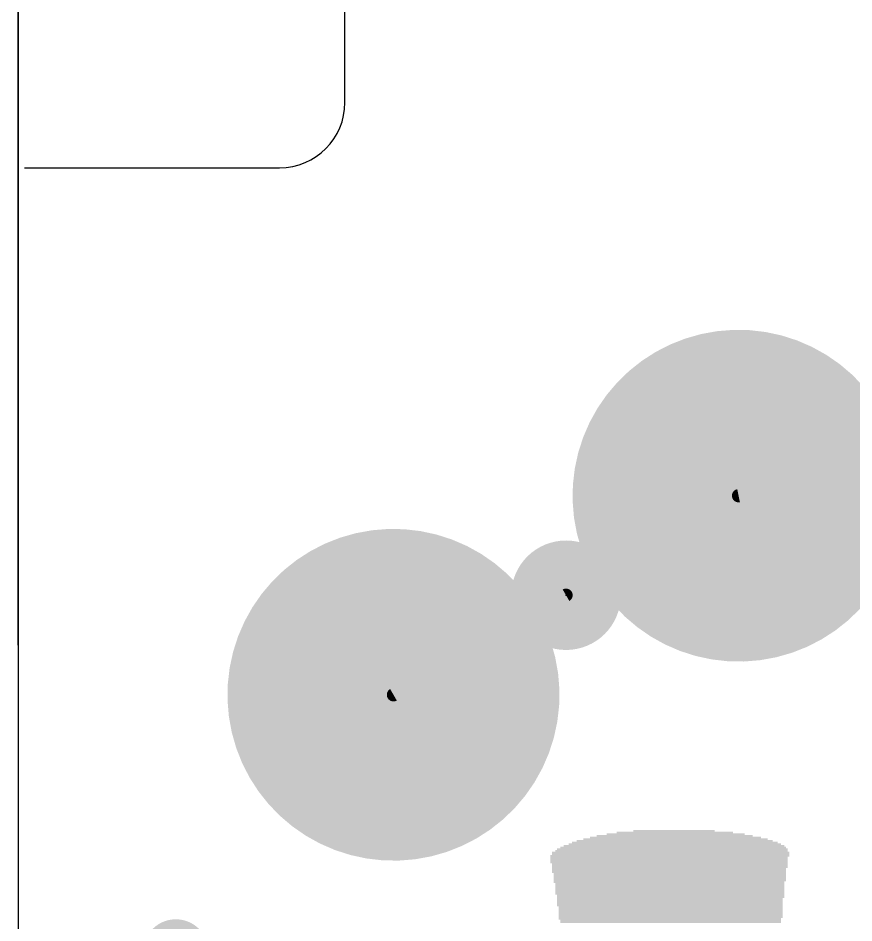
# Model space of a CAD drawing. Extents: x 0 to 70.9, y -1.3 to 55.2.
# Drawn here: x 0 to 12.79, y 6.67 to 20.52 of the extents above; entities that cross this region are included whole.
import ezdxf

# ---------------------------------------------------------------- set-up
doc = ezdxf.new("R2010")
doc.units = 0
for name, color, linetype in [('1', 12, 'CONTINUOUS'), ('17', 110, 'CONTINUOUS'), ('20', 40, 'CONTINUOUS'), ('21', 40, 'CONTINUOUS'), ('23', 40, 'CONTINUOUS')]:
    doc.layers.add(name, color=color, linetype=linetype)

# ---------------------------------------------------------------- blocks, each defined once
blk = doc.blocks.new('ROUNDP')
at = {"const_width": 0.5}
blk.add_lwpolyline([(0, -0.25, 1), (0, 0.25, 1), (0, -0.25)], format="xyb", dxfattribs=at)
blk = doc.blocks.new('PIE')
at = {"const_width": 0.5}
blk.add_lwpolyline([(0, -0.25, 1), (0, 0.25, 1), (0, -0.25)], format="xyb", dxfattribs=at)
blk = doc.blocks.new('RECT')
blk.add_solid([(-0.5, -0.5), (0.5, -0.5), (-0.5, 0.5), (0.5, 0.5)])

msp = doc.modelspace()

# ---------------------------------------------------------------- linework, layer by layer
at = {"layer": '1'}
for points, const_width in [([(19.05, 14.859), (11.0216, 13.208)], 0.2032), ([(8.382, 11.684), (11.0216, 13.208)], 0.254), ([(8.382, 11.684), (5.7424, 10.16)], 0.2032)]:
    msp.add_lwpolyline(points, dxfattribs=dict(at, const_width=const_width))
for points, const_width in [([(11.0114, 13.2578, 1), (11.0319, 13.1582)], 0.1016), ([(11.0534, 13.153, 1), (10.9899, 13.263)], 0.127), ([(8.3502, 11.739, 1), (8.4138, 11.629)], 0.127), ([(8.4074, 11.64, 1), (8.3566, 11.728)], 0.1016), ([(5.717, 10.204, 1), (5.7678, 10.116)], 0.1016)]:
    msp.add_lwpolyline(points, format="xyb", dxfattribs=dict(at, const_width=const_width))
at = {"layer": '20'}
for p, q in [((0, 52.23), (0, 1.73)), ((5, 19.23), (5, 34.23)), ((0, 10.922), (0, 29.972)), ((0, 18.288), (0, 18.415)), ((0.1, 18.23), (4, 18.23))]:
    msp.add_line(p, q, dxfattribs=at)
msp.add_arc((4, 19.23), 1, 270, 0, dxfattribs=at)
at = {"layer": '23'}
msp.add_point((8.382, 11.684), dxfattribs=at)
msp.add_point((8.382, 11.684), dxfattribs=at)

# ---------------------------------------------------------------- block references
at = {"layer": '1'}
msp.add_blockref('PIE', (2.413, 6.223), dxfattribs=at)
at = {"layer": '17'}
for p, xscale, yscale, rotation in [((11.0216, 13.208), 5.08, 5.08, 120), ((11.0216, 13.208), 5.08, 5.08, 120), ((5.7424, 10.16), 5.08, 5.08, 120), ((5.7424, 10.16), 5.08, 5.08, 120), ((8.382, 11.684), 1.6764, 1.6764, 90), ((8.382, 11.684), 1.6764, 1.6764, 90)]:
    msp.add_blockref('ROUNDP', p, dxfattribs=dict(at, xscale=xscale, yscale=yscale, rotation=rotation))
at = {"layer": '21', "yscale": 0.0254}
for p, xscale in [((10.0584, 8.0264), 2.1082), ((10.0457, 8.0518), 1.778), ((10.033, 8.0772), 1.2446), ((10.0457, 7.8994), 3.1496), ((10.0457, 7.9248), 2.9972), ((10.0584, 7.9502), 2.8194), ((10.0584, 7.9756), 2.6162), ((10.0457, 8.001), 2.3876), ((9.9822, 7.747), 3.6322), ((9.9949, 7.7724), 3.556), ((10.0076, 7.7978), 3.5306), ((10.0203, 7.8232), 3.4544), ((10.033, 7.8486), 3.3782), ((10.0457, 7.874), 3.2512), ((9.9695, 7.6962), 3.6576), ((9.9568, 7.6708), 3.6322), ((9.9568, 7.6454), 3.6322), ((9.9568, 7.62), 3.6322), ((9.9822, 7.7216), 3.6322), ((9.9568, 7.5946), 3.6322), ((9.9695, 7.5692), 3.6068), ((9.9695, 7.5438), 3.6068), ((9.9695, 7.5184), 3.6068), ((9.9568, 7.493), 3.5814), ((9.9568, 7.4676), 3.5814), ((9.9568, 7.4422), 3.5814), ((9.9695, 7.4168), 3.556), ((9.9695, 7.3914), 3.556), ((9.9695, 7.366), 3.556), ((9.9695, 7.3406), 3.556), ((9.9695, 7.3152), 3.556), ((9.9568, 7.2898), 3.5306), ((9.9695, 7.2644), 3.5052), ((9.9695, 7.239), 3.5052), ((9.9695, 7.2136), 3.5052), ((9.9695, 7.1882), 3.5052), ((9.9695, 7.1628), 3.5052), ((9.9695, 7.1374), 3.5052), ((9.9695, 7.112), 3.5052), ((9.9822, 7.0866), 3.4798), ((9.9822, 7.0612), 3.4798), ((9.9695, 7.0358), 3.4544), ((9.9695, 7.0104), 3.4544), ((9.9695, 6.985), 3.4544), ((9.9695, 6.9596), 3.4544), ((9.9695, 6.9342), 3.4544), ((9.9822, 6.9088), 3.429), ((9.9822, 6.8834), 3.429), ((9.9822, 6.858), 3.429), ((9.9822, 6.8326), 3.429), ((9.9822, 6.8072), 3.429), ((9.9822, 6.7818), 3.429), ((9.9822, 6.7564), 3.429), ((9.9695, 6.731), 3.4036), ((9.9822, 6.7056), 3.3782), ((9.9822, 6.6802), 3.3782)]:
    msp.add_blockref('RECT', p, dxfattribs=dict(at, xscale=xscale))

doc.saveas('drawing.dxf')
